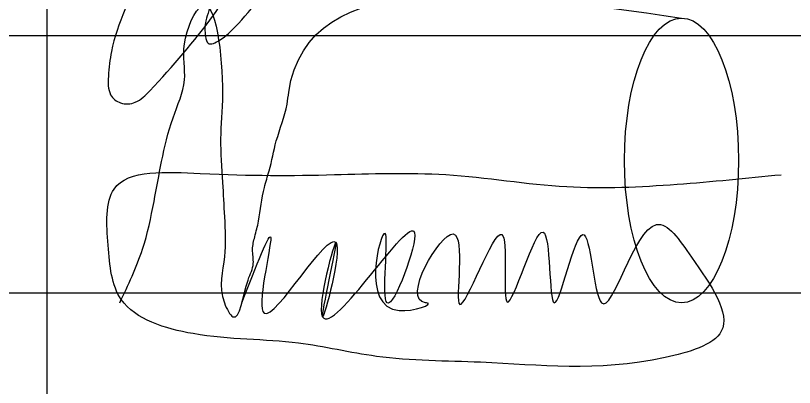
# Model space of a CAD drawing. Header units: millimetres. Extents: x 806395 to 2097197, y -233789 to 193681.
# Drawn here: x 2085725 to 2086875, y -200612 to -200062 of the extents above; entities that cross this region are included whole.
import ezdxf

# ---------------------------------------------------------------- set-up
doc = ezdxf.new("R2010")
doc.units = ezdxf.units.MM

# ---------------------------------------------------------------- blocks, each defined once
blk = doc.blocks.new('ntnntyht')
at = {"lineweight": 25, "ltscale": 15}
for p, q in [((1987892, -44360.7), (1987892, -50104.7)), ((1983723.2, -48536.2), (1990506.7, -48536.2)), ((1983723.2, -49058.6), (1990506.7, -49058.6))]:
    blk.add_line(p, q, dxfattribs=at)
at = {"lineweight": 30}
blk.add_ellipse((1989177.8, -48789.9), major_axis=(0, -288.8), ratio=0.400398, dxfattribs=at)
for points, knots in [([(1988229.7, -48160.7), (1988193.9, -48213.6), (1988124.5, -48316.3), (1988059.5, -48454.8), (1988022.9, -48556.4), (1988016.7, -48613.9), (1988015.2, -48655.3), (1988041.3, -48677.4), (1988076.1, -48674.4), (1988140.2, -48607.7), (1988221.5, -48513), (1988316.9, -48364.6), (1988400, -48244.5), (1988455.1, -48134.4), (1988486.5, -48045.1), (1988490.3, -47980.6), (1988491.3, -47922.5), (1988445.4, -47901.8), (1988387.7, -47925.1), (1988327.8, -47981.8), (1988256.2, -48064.2), (1988192.1, -48153.2), (1988139.4, -48237.7), (1988111.5, -48311.1), (1988104.8, -48373.1), (1988104.2, -48424.4), (1988138.6, -48452.8), (1988194.5, -48428), (1988239.2, -48370.3), (1988291.5, -48309.5), (1988333.2, -48278.9), (1988335.8, -48243.4), (1988293.8, -48285.2), (1988281.9, -48326), (1988241, -48397.1), (1988232.9, -48459.2), (1988212.5, -48503), (1988211.5, -48531.3), (1988218.2, -48559.1), (1988251.6, -48542.3), (1988299.4, -48493.2), (1988361.7, -48415.4), (1988428.3, -48345.3), (1988458.7, -48300.7), (1988477.6, -48276), (1988479.9, -48251.8), (1988448.4, -48260), (1988432.4, -48293.1), (1988410.2, -48335.2), (1988386.3, -48376.2), (1988376.1, -48411.7), (1988366.8, -48436.3), (1988378.6, -48454.4), (1988397.4, -48453.1), (1988436.6, -48417), (1988472.7, -48358.3), (1988521.4, -48293), (1988533.8, -48262.1), (1988537.3, -48232.5), (1988505.7, -48240.3), (1988487.4, -48265.6), (1988460.9, -48304.7), (1988426.7, -48353.5), (1988420, -48404.7), (1988412.9, -48443.1), (1988434.8, -48465.9), (1988467.2, -48451.8), (1988511.1, -48402.8), (1988564.9, -48334.2), (1988623.4, -48251.3), (1988639.3, -48190.1), (1988676.3, -48157.5), (1988658.1, -48124.6), (1988658.8, -48083), (1988686.3, -48046.4), (1988717, -48024.8), (1988753.9, -48028.7), (1988752.1, -48049.3), (1988751, -48061.5)], [0, 0, 0, 0, 33.496667, 64.919698, 80.424452, 89.37392, 95.929397, 100.545896, 105.730752, 112.297616, 147.527421, 173.280387, 204.144189, 224.178603, 238.003441, 252.993619, 259.397865, 265.521752, 275.538902, 290.195711, 308.745472, 332.757742, 347.709231, 361.010782, 373.395509, 380.831222, 386.565847, 393.223047, 409.506941, 425.353489, 434.979045, 436.458376, 440.071449, 453.398233, 468.091627, 479.037609, 486.776194, 492.376752, 494.84575, 498.981676, 506.238381, 535.206392, 548.175622, 557.385775, 563.397453, 564.636539, 568.64233, 575.163643, 584.17996, 593.624175, 599.744091, 603.890724, 606.564468, 609.515996, 612.358556, 634.215419, 646.458386, 651.296069, 654.872092, 658.450424, 664.200858, 672.003001, 683.522818, 694.594426, 699.200829, 702.973563, 708.548492, 714.81026, 738.365849, 753.906674, 767.505787, 771.414259, 777.005788, 784.132745, 792.718098, 799.796942, 803.511627, 808.83793, 808.83793, 808.83793, 808.83793]), ([(1988039.9, -49078.7), (1988056.9, -49042.9), (1988088.2, -48977.1), (1988108.7, -48878.8), (1988124.6, -48789), (1988143.5, -48707.3), (1988179.4, -48628.7), (1988160.6, -48554.6), (1988228.6, -48403.5), (1988254.8, -48640.6), (1988241.3, -48741.8), (1988248, -48829), (1988252.1, -48907.4), (1988256.4, -48990.7), (1988236.3, -49054.2), (1988280.7, -49135.9), (1988292.1, -49040.6), (1988313.9, -49002.4), (1988306.6, -48971), (1988314, -48942.6), (1988324.6, -48901.3), (1988328.2, -48855.3), (1988346, -48802.5), (1988355.8, -48744.7), (1988377.5, -48693.8), (1988409.1, -48387.4), (1988799, -48445.1), (1989177.5, -48501.2)], [0, 0, 0, 0, 118.564335, 217.592757, 299.932582, 391.488533, 471.91759, 544.9887, 629.571831, 811.748173, 904.266287, 992.936332, 1062.371844, 1143.254942, 1237.016481, 1270.364908, 1351.160612, 1386.048147, 1414.79754, 1440.882659, 1473.502757, 1542.807319, 1578.002827, 1640.148638, 1718.177207, 1742.334996, 2551.768875, 2551.768875, 2551.768875, 2551.768875]), ([(1989197.7, -48986), (1989237.8, -49043.2), (1989309.1, -49144.7), (1989040.1, -49224.8), (1988829.4, -49195.9), (1988575.7, -49197), (1988383.5, -49149.9), (1988212.5, -49156.2), (1988028.5, -49099.5), (1988015.7, -48964.1), (1988005.9, -48803.8), (1988254.9, -48821.7), (1988454, -48820.5), (1988709.1, -48810.8), (1988936.9, -48851.3), (1989165.3, -48840.3), (1989309.5, -48825.8), (1989379.7, -48818.8)], [0, 0, 0, 0, 162.069358, 287.953229, 661.707726, 873.131288, 1033.07022, 1247.451137, 1408.444687, 1521.955568, 1636.530206, 1814.03347, 2085.774164, 2311.407169, 2557.645454, 2780.904953, 2992.869779, 2992.869779, 2992.869779, 2992.869779]), ([(1988287.4, -49078.7), (1988316.2, -49004.2), (1988375.7, -48850.2), (1988274.9, -49252.5), (1988540.7, -48794.4), (1988415.8, -49245.3), (1988512.8, -48820), (1988376.6, -49298.8), (1988722, -48746.5), (1988551, -49208.2), (1988604.6, -48797.3), (1988510.8, -49142.8), (1988680.7, -49080), (1988608, -49075.6), (1988765, -48803.6), (1988691.6, -49227.7), (1988843.7, -48798.2), (1988799.3, -49215.6), (1988918.7, -48790.8), (1988903.8, -49216.5), (1988988.6, -48808.3), (1989006.3, -49228.6), (1989102, -48844.4), (1989173.8, -48950.6), (1989197.7, -48986)], [0, 0, 0, 0, 144.035413, 297.42896, 501.719235, 654.597691, 807.476146, 960.354601, 1212.958961, 1365.878426, 1507.044504, 1666.197708, 1723.974512, 1725.661808, 1876.063358, 2019.320678, 2184.899239, 2322.62963, 2481.953915, 2627.108296, 2777.439915, 2921.343785, 3114.83764, 3211.661387, 3211.661387, 3211.661387, 3211.661387])]:
    blk.add_open_spline(points, degree=3, knots=knots, dxfattribs=at)

msp = doc.modelspace()

# ---------------------------------------------------------------- block references
at = {"color": 3, "xscale": 0.7289187790998448, "yscale": 0.7289187790998448, "zscale": 0.7289187790998448}
msp.add_blockref('ntnntyht', (636758.917, -164712.181), dxfattribs=at)

doc.saveas('drawing.dxf')
